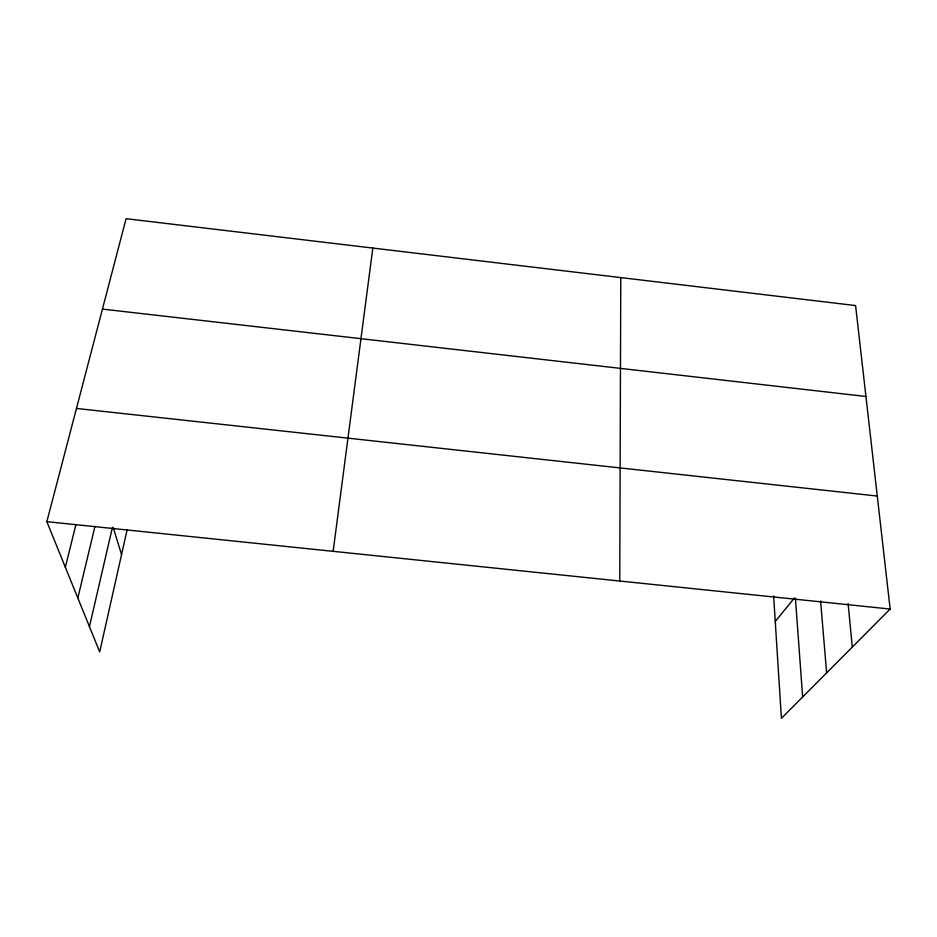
<?xml version="1.0" encoding="UTF-8"?>
<svg xmlns="http://www.w3.org/2000/svg" width="937" height="937" viewBox="0 0 937 937"><rect width="100%" height="100%" fill="white"/><g stroke="black" fill="none" stroke-linecap="round" stroke-linejoin="round"><path stroke-width="1.41" d="M619.755 581.034L620.774 277.598M333.15 551.331L372.821 248.071M127.163 529.616L99.697 651.894L46.85 521.663L126.085 218.684L855.586 305.556L890.15 609.05L781.423 718.316L773.611 595.803M89.448 626.642L112.417 527.414M77.83 598.005L94.988 526.278M65.344 567.248L75.897 524.697M775.25 621.5L794.4 597.947M46.85 521.663L890.15 609.05M76.459 408.45L877.278 496.048M102.449 309.093L865.94 396.48M113.154 527.367L121.552 554.575M848.126 603.604L852.295 647.092M820.589 600.945L826.633 672.883M795.419 598.263L802.646 696.987"/></g></svg>
